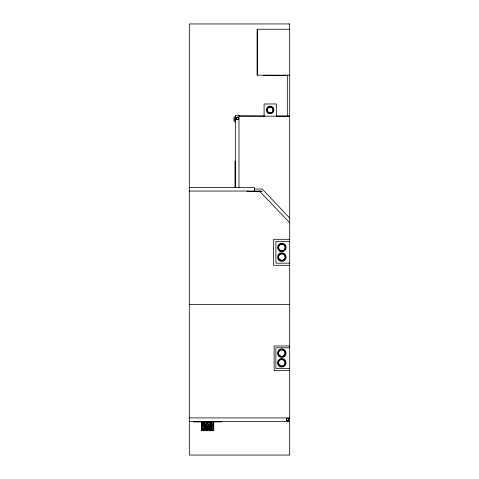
<?xml version="1.0" encoding="UTF-8"?>
<svg xmlns="http://www.w3.org/2000/svg" width="479" height="479" viewBox="0 0 479 479"><rect width="100%" height="100%" fill="white"/><g stroke="black" fill="none" stroke-linecap="round" stroke-linejoin="round"><path stroke-width="0.72" d="M235.249 116.331L233.98 117.6L233.98 120.912L235.249 122.103M254.241 189.073L262.223 189.013L289.687 218.011M289.687 29.237L257.139 29.237L257.139 75.161L289.687 75.161M238.997 116.02L264.342 116.02M276.269 116.02L289.687 116.02M289.687 116.271L239.5 116.02M189.313 187.397L254.349 187.397L254.349 191.055M189.313 191.055L261.6 191.055L262.073 191.558L247.104 191.558L247.104 191.055M289.687 239.308L273.629 239.308L273.629 265.3L289.687 265.3M289.687 241.338L275.886 241.338L275.886 263.169L289.687 263.169M189.313 304.482L289.687 304.482M289.687 345.976L274.132 345.976L274.132 370.65L289.687 370.65M289.687 347.772L275.886 347.772L275.886 368.596L289.687 368.596M189.313 417.91L289.687 417.91M189.313 421.568L289.687 421.568M193.582 421.927L221.939 421.927M259.42 191.055L289.687 222.705M287.31 75.161L287.31 116.271M285.592 75.161L285.592 75.64L263.923 75.64L263.923 75.161M276.383 116.271L276.383 103.979L264.091 103.979L264.091 116.271M257.319 29.237L257.319 75.161M238.997 187.696L238.997 115.271L235.339 115.271L235.339 187.343M234.985 161.07L234.985 187.187M234.896 117.978L234.896 120.516M213.766 421.927L213.766 430.711L201.467 430.711L201.467 421.927M273.084 109.182A3.018 3.018 0 0 1 272.785 111.469M271.683 112.577A3.018 3.018 0 0 1 270.952 112.876M269.39 112.876A3.018 3.018 0 0 1 268.036 112.098M267.258 110.745A3.018 3.018 0 0 1 267.258 109.182M268.036 107.829A3.018 3.018 0 0 1 269.39 107.051M270.952 107.051A3.018 3.018 0 0 1 271.683 107.35M284.831 249.182A3.443 3.443 0 0 1 282.742 250.786M280.963 250.786A3.443 3.443 0 0 1 280.131 250.445M278.874 249.182A3.443 3.443 0 0 1 278.533 248.356M279.419 245.032A3.443 3.443 0 0 1 280.131 244.482M280.963 244.14A3.443 3.443 0 0 1 282.742 244.14M283.574 244.482A3.443 3.443 0 0 1 284.831 245.745M284.819 258.828A3.443 3.443 0 0 1 283.556 260.085M278.862 258.828A3.443 3.443 0 0 1 278.515 257.995M278.515 256.217A3.443 3.443 0 0 1 278.862 255.385M279.407 254.672A3.443 3.443 0 0 1 280.119 254.127M280.945 253.78A3.443 3.443 0 0 1 282.73 253.78M284.269 254.672A3.443 3.443 0 0 1 285.161 256.217M285.101 361.896A3.443 3.443 0 0 1 285.101 363.675M284.209 365.22A3.443 3.443 0 0 1 282.67 366.106M280.059 365.764A3.443 3.443 0 0 1 278.455 363.675M278.455 361.896A3.443 3.443 0 0 1 278.796 361.064M280.059 359.807A3.443 3.443 0 0 1 280.886 359.46M282.67 359.46A3.443 3.443 0 0 1 283.496 359.807M284.209 360.352A3.443 3.443 0 0 1 284.76 361.064M285.119 352.251A3.443 3.443 0 0 1 284.771 354.861M283.514 356.125A3.443 3.443 0 0 1 280.904 356.466M280.071 356.125A3.443 3.443 0 0 1 278.473 354.035M278.473 352.251A3.443 3.443 0 0 1 278.814 351.424M283.514 350.161A3.443 3.443 0 0 1 284.771 351.424M236.261 118.02C237.967 123.474 240.464 114.158 236.261 118.02M286.358 419.293C288.071 424.741 290.567 415.425 286.358 419.293M202.779 424.562L202.024 425.22L202.024 424.035L202.779 424.562M203.773 423.681L203.024 424.34L202.024 423.646L202.024 422.484L203.773 423.681M205.138 422.484L204.066 423.424L202.653 422.484L205.138 422.484M203.12 424.801L202.342 425.442L203.383 426.154L204.216 425.568L203.12 424.801M204.156 423.945L203.377 424.592L204.491 425.37L205.347 424.759L204.156 423.945M205.563 422.783L204.467 423.693L205.695 424.514L206.844 423.693L205.563 422.783M203.389 426.657L202.395 427.382L203.785 428.352L204.82 427.651L203.389 426.657M204.563 425.807L203.743 426.4L205.192 427.4L206.03 426.837L204.563 425.807M205.683 424.993L204.832 425.609L206.311 426.645L207.215 426.041L205.683 424.993M207.162 423.915L206.03 424.735L207.593 425.783L208.724 425.023L207.162 423.915M208.844 422.688L207.551 423.628L209.131 424.747L210.473 423.843L208.844 422.688M203.03 426.406L202.024 427.124L202.024 425.705L203.03 426.406M208.551 422.484L207.245 423.412L205.934 422.484L208.551 422.484M203.832 428.915L202.024 430.154L204.144 430.154L204.886 429.645L203.832 428.915M205.24 427.945L204.216 428.651L205.263 429.382L206.293 428.681L205.24 427.945M206.443 427.124L205.611 427.687L206.671 428.418L207.491 427.855L206.443 427.124M207.617 426.316L206.718 426.933L207.766 427.663L208.67 427.04L207.617 426.316M209.107 425.292L208 426.053L209.072 426.771L210.149 426.029L209.107 425.292M210.838 424.107L209.509 425.017L210.55 425.753L211.88 424.837L210.838 424.107M213.209 422.484L211.137 423.903L212.173 424.639L213.209 423.927L213.209 422.484M203.395 428.609L202.024 429.531L202.024 427.651L203.395 428.609M212.502 422.484L210.772 423.646L209.131 422.484L212.502 422.484M206.689 428.956L205.641 429.645L206.371 430.154L208.024 429.885L206.689 428.956M207.91 428.148L207.078 428.699L208.419 429.621L209.239 429.082L207.91 428.148M209.119 427.352L208.197 427.963L209.527 428.891L210.467 428.268L209.119 427.352M210.616 426.364L209.533 427.076L210.892 427.986L211.94 427.298L210.616 426.364M212.383 425.196L211.023 426.088L212.347 427.029L213.209 426.46L213.209 425.783L212.383 425.196M213.209 424.651L212.682 424.999L213.209 425.37L213.209 424.651M209.622 429.346L208.808 429.885L210.772 430.154L209.622 429.346M210.85 428.537L209.91 429.16L211.059 429.962L212.011 429.334L210.85 428.537M212.317 427.567L211.287 428.25L212.46 429.034L213.209 428.196L212.317 427.567M213.209 426.981L212.724 427.298L213.209 427.639L213.209 426.981M212.287 429.519L211.329 430.154L213.209 430.154L212.287 429.519M289.687 23.95L189.313 23.95L189.313 455.05L289.687 455.05L289.687 23.95M286.945 420.7A1.257 1.257 0 0 0 288.825 419.616A1.257 1.257 0 0 0 286.945 418.526A1.257 1.257 0 0 0 286.945 420.7M236.842 119.433A1.257 1.257 0 0 0 238.728 118.349A1.257 1.257 0 0 0 236.842 117.259A1.257 1.257 0 0 0 236.842 119.433M268.282 113.236A3.778 3.778 0 0 0 273.946 109.96A3.778 3.778 0 0 0 268.282 106.691A3.778 3.778 0 0 0 268.282 113.236M267.923 112.212A3.173 3.173 0 0 0 273.24 110.787A3.173 3.173 0 0 0 269.348 106.895A3.173 3.173 0 0 0 267.923 112.212M268.761 112.409A2.826 2.826 0 0 0 272.994 109.96A2.826 2.826 0 0 0 268.761 107.518A2.826 2.826 0 0 0 268.761 112.409M279.7 251.194A4.305 4.305 0 0 0 286.161 247.463A4.305 4.305 0 0 0 279.7 243.733A4.305 4.305 0 0 0 279.7 251.194M280.041 250.601A3.622 3.622 0 0 0 285.472 247.463A3.622 3.622 0 0 0 280.041 244.326A3.622 3.622 0 0 0 280.041 250.601M280.245 250.248A3.221 3.221 0 0 0 285.071 247.463A3.221 3.221 0 0 0 280.245 244.673A3.221 3.221 0 0 0 280.245 250.248M278.796 260.145A4.299 4.299 0 0 0 285.993 258.217A4.299 4.299 0 0 0 280.724 252.954A4.299 4.299 0 0 0 278.796 260.145M280.029 260.241A3.622 3.622 0 0 0 285.46 257.103A3.622 3.622 0 0 0 280.029 253.972A3.622 3.622 0 0 0 280.029 260.241M280.227 259.893A3.221 3.221 0 0 0 285.059 257.103A3.221 3.221 0 0 0 280.227 254.319A3.221 3.221 0 0 0 280.227 259.893M279.622 366.513A4.305 4.305 0 0 0 286.083 362.783A4.305 4.305 0 0 0 279.622 359.058A4.305 4.305 0 0 0 279.622 366.513M279.97 365.92A3.622 3.622 0 0 0 285.4 362.783A3.622 3.622 0 0 0 279.97 359.651A3.622 3.622 0 0 0 279.97 365.92M280.167 365.573A3.221 3.221 0 0 0 284.993 362.783A3.221 3.221 0 0 0 280.167 359.998A3.221 3.221 0 0 0 280.167 365.573M278.754 356.184A4.299 4.299 0 0 0 285.945 354.256A4.299 4.299 0 0 0 280.682 348.987A4.299 4.299 0 0 0 278.754 356.184M279.981 356.28A3.622 3.622 0 0 0 285.412 353.143A3.622 3.622 0 0 0 279.981 350.005A3.622 3.622 0 0 0 279.981 356.28M280.185 355.933A3.221 3.221 0 0 0 285.011 353.143A3.221 3.221 0 0 0 280.185 350.359A3.221 3.221 0 0 0 280.185 355.933"/></g></svg>
